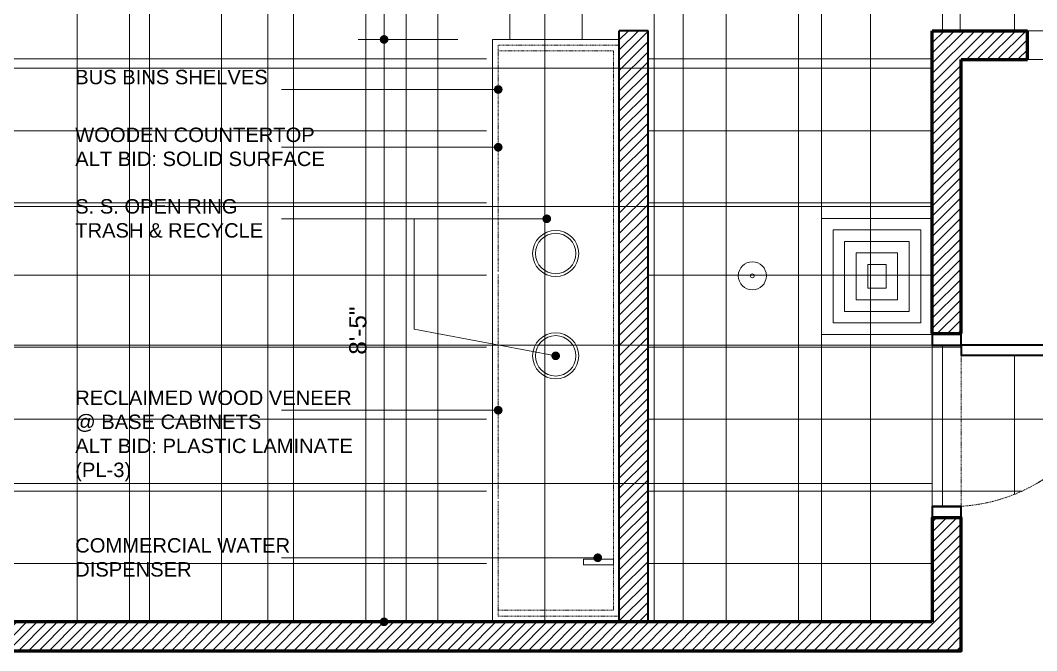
# Model space of a CAD drawing. Extents: x -566 to 72611, y -487 to 32334.
# Drawn here: x 183.2 to 359.4, y -10 to 99.3 of the extents above; entities that cross this region are included whole.
import ezdxf

# ---------------------------------------------------------------- set-up
doc = ezdxf.new("R2010")
doc.units = 0
doc.header["$LTSCALE"] = 0.5
doc.header["$MEASUREMENT"] = 0
doc.linetypes.add('HIDDEN', pattern=[0.375, 0.25, -0.125])
doc.layers.get('0').update_dxf_attribs({"color": 20, "linetype": 'CONTINUOUS'})
doc.layers.get('DEFPOINTS').update_dxf_attribs({"linetype": 'CONTINUOUS', "lineweight": 5})
for name, color, linetype, lineweight in [('Annotations', 40, 'CONTINUOUS', 5), ('ceilling', 141, 'CONTINUOUS', 18), ('Framing', 142, 'CONTINUOUS', 35), ('furniture', 51, 'CONTINUOUS', 20), ('hatch', 253, 'CONTINUOUS', 5), ('light', 141, 'CONTINUOUS', 20), ('projection', 153, 'HIDDEN', 9), ('viewed', 160, 'CONTINUOUS', 13), ('walls', 191, 'CONTINUOUS', 60)]:
    doc.layers.add(name, color=color, linetype=linetype, lineweight=lineweight)
doc.layers.add('floor', color=7, linetype='CONTINUOUS', lineweight=5, true_color=0xcfcfcf)
doc.layers.add('furniture projection', color=7, linetype='HIDDEN', lineweight=5, true_color=0xcfcfcf)
doc.styles.get("Standard").update_dxf_attribs({"font": 'arial.ttf'})
doc.dimstyles.new('Arch96', dxfattribs={"dimscale": 96, "dimtxt": 0.03125, "dimasz": 0.015625, "dimexe": 0.046875, "dimexo": 0.0625, "dimgap": 0.03125, "dimtad": 1, "dimtoh": 1, "dimdec": 4, "dimzin": 3, "dimdsep": 46, "dimlunit": 4, "dimtxsty": 'Standard', "dimblk": 'DOT', "dimcen": 0, "dimdle": 0.046875, "dimclrd": 256, "dimclre": 256, "dimclrt": 256, "dimaunit": 1, "dimadec": 3, "dimazin": 2, "dimtfac": 1, "dimtdec": 4, "dimtmove": 2, "dimatfit": 3, "dimldrblk": 'ARO14', "dimfxl": 1, "dimfrac": 2, "dimlwd": -1, "dimlwe": -1, "dimarcsym": 0})
doc.dimstyles.new('Arch96 IN', dxfattribs={"dimscale": 96, "dimtxt": 0.03125, "dimasz": 0.015625, "dimexe": 0.046875, "dimexo": 0.125, "dimgap": 0.03125, "dimtad": 1, "dimtoh": 1, "dimzin": 3, "dimdsep": 46, "dimtxsty": 'Standard', "dimblk": 'DOT', "dimcen": 0, "dimdle": 0.046875, "dimclrd": 256, "dimclre": 256, "dimclrt": 256, "dimaunit": 1, "dimadec": 3, "dimazin": 2, "dimtfac": 1, "dimtmove": 2, "dimatfit": 3, "dimldrblk": 'ARO14', "dimfxl": 1, "dimfrac": 2, "dimlwd": -1, "dimlwe": -1, "dimarcsym": 0})
pattern_1 = [(45, (243.0277, 267.6315), (-0.8838835, 0.8838835), [])]

# ---------------------------------------------------------------- blocks, each defined once
blk = doc.blocks.new('_Dot')
at = {"color": 0, "linetype": 'ByBlock', "lineweight": -2}
blk.add_line((-0.5, 0), (-1, 0), dxfattribs=at)
at = {"color": 0, "linetype": 'ByBlock', "const_width": 0.5}
blk.add_lwpolyline([(-0.25, 0, 1), (0.25, 0, 1)], format="xyb", close=True, dxfattribs=at)
blk = doc.blocks.new('*D8')
at = {"layer": 'Annotations', "transparency": 16777216}
for p, q in [((266, 106.99), (266, 111.64)), ((287, 109.5), (287, 111.64)), ((267.5, 107.14), (285.5, 107.14))]:
    blk.add_line(p, q, dxfattribs=at)
at = {"layer": 'DEFPOINTS', "color": 0, "transparency": 16777216}
for p in [(287, 107.14), (287, 97.5), (266, 94.99)]:
    blk.add_point(p, dxfattribs=at)
at = {"layer": 'Annotations', "transparency": 16777216, "xscale": 1.5, "yscale": 1.5, "zscale": 1.5, "rotation": 180}
blk.add_blockref('_Dot', (266, 107.14), dxfattribs=at)
at = {"layer": 'Annotations', "transparency": 16777216, "xscale": 1.5, "yscale": 1.5, "zscale": 1.5}
blk.add_blockref('_Dot', (287, 107.14), dxfattribs=at)
at = {"layer": 'Annotations', "transparency": 16777216, "insert": (276.5, 111.68), "char_height": 3, "attachment_point": 5}
blk.add_mtext('21.00', dxfattribs=at)
blk = doc.blocks.new('ARO14')
blk.add_line((0, 0), (-1.02, 0))
at = {"const_width": 0.0625}
blk.add_lwpolyline([(-0.77, 0.47), (0, 0), (-0.77, -0.47)], dxfattribs=at)
blk = doc.blocks.new('*D25')
at = {"layer": 'Annotations', "transparency": 16777216}
for p, q in [((259, 95.99), (241.72, 95.99)), ((246.22, -3.5), (246.22, 94.49)), ((259, -5), (241.72, -5))]:
    blk.add_line(p, q, dxfattribs=at)
at = {"layer": 'DEFPOINTS', "color": 0, "transparency": 16777216}
for p in [(246.22, 95.99), (265, 95.99), (265, -5)]:
    blk.add_point(p, dxfattribs=at)
at = {"layer": 'Annotations', "transparency": 16777216, "xscale": 1.5, "yscale": 1.5, "zscale": 1.5}
for p, rotation in [((246.22, 95.99), 90), ((246.22, -5), 270)]:
    blk.add_blockref('_Dot', p, dxfattribs=dict(at, rotation=rotation))
at = {"layer": 'Annotations', "transparency": 16777216, "insert": (241.69, 45.5), "char_height": 3, "attachment_point": 5, "rotation": 90}
blk.add_mtext('8\'-5"', dxfattribs=at)
blk = doc.blocks.new('*D26')
at = {"layer": 'Annotations', "transparency": 16777216}
for p, q in [((247.47, 165.75), (241.72, 165.75)), ((246.22, 97.49), (246.22, 164.25)), ((259, 95.99), (241.72, 95.99))]:
    blk.add_line(p, q, dxfattribs=at)
at = {"layer": 'DEFPOINTS', "color": 0, "transparency": 16777216}
for p in [(246.22, 165.75), (253.47, 165.75), (265, 95.99)]:
    blk.add_point(p, dxfattribs=at)
at = {"layer": 'Annotations', "transparency": 16777216, "xscale": 1.5, "yscale": 1.5, "zscale": 1.5}
for p, rotation in [((246.22, 165.75), 90), ((246.22, 95.99), 270)]:
    blk.add_blockref('_Dot', p, dxfattribs=dict(at, rotation=rotation))
at = {"layer": 'Annotations', "transparency": 16777216, "insert": (241.67, 130.87), "char_height": 3, "attachment_point": 5, "rotation": 90}
blk.add_mtext('5\'-9 3/4"', dxfattribs=at)

msp = doc.modelspace()

# ---------------------------------------------------------------- hatches: boundary and pattern name
at = {"layer": 'floor'}
h = msp.add_hatch(dxfattribs=at)
h.set_pattern_fill('ANSI37', color=256, scale=100, angle=45)
h.set_pattern_definition([(90, (243.028, 267.632), (-12.5, 9e-16), []), (180, (243.028, 267.632), (-9e-16, -12.5), [])])
h.paths.add_polyline_path([(253.46925, 349.5), (154.11744, 349.5), (154.11744, 348.5), (101.14781, 348.5), (101.14781, 349.5), (0, 349.5), (0, 344.5), (36, 344.5, -0.338357026), (0, 308.66941), (0, 308.5), (0, 173.75), (253.46925, 173.75)])
h.paths.add_polyline_path([(36, 344.5), (0, 344.5), (0, 308.66941, 0.338357026)], flags=17)
h.paths.add_polyline_path([(253.46925, 173.75), (0, 173.75), (0, 173.74997), (0, 169.75), (253.46925, 169.75)])
h.paths.add_polyline_path([(253.46925, 169.75), (0, 169.75), (0, 149.21137), (36, 149.21137, -0.338357026), (0, 113.38078), (0, 113.21137), (0, 29.94998), (0, -5), (253.46925, -5)])
h.paths.add_polyline_path([(36, 149.21137), (0, 149.21137), (0, 113.38078, 0.338357026)], flags=17)
h.paths.add_polyline_path([(575.25, 169.75), (510, 169.75), (474.75, 169.75), (327.5, 169.75), (285.46925, 169.75), (285.46925, 165.75), (253.46925, 165.75), (253.46925, -5), (263.99725, -5), (263.99725, 95.99051), (287, 95.99051), (287, 97.5), (292, 97.5), (292, -5), (341.25, -5), (341.25, 13.02988), (341.25012, 15.02988), (346.24839, 15.02988, 0.361085236), (374.08728, 41.24999), (346.25012, 41.24999), (346.25012, 42.99999), (341.25, 42.99999), (341.25, 44.99999), (341.25, 97.5), (357.75, 97.5), (405.75, 97.5), (575.25, 97.5)])
at = {"layer": 'Framing', "lineweight": 5}
h = msp.add_hatch(dxfattribs=at)
h.set_pattern_fill('ANSI31', color=8, scale=10, style=0)
h.set_pattern_definition(pattern_1)
h.paths.add_polyline_path([(292, 97.5), (287, 97.5), (287, -5), (292, -5)])
at = {"layer": 'hatch'}
h = msp.add_hatch(dxfattribs=at)
h.set_pattern_fill('ANSI31', color=256, scale=10, style=0)
h.set_pattern_definition(pattern_1)
h.paths.add_polyline_path([(341.25, 45), (346.25, 45), (346.25, 92.5), (357.75, 92.5), (357.75, 97.5), (341.25, 97.5)])
h.paths.add_polyline_path([(-5, 149.21137), (0, 149.21137), (0, 173.74997), (-5, 173.74997)])
h = msp.add_hatch(dxfattribs=at)
h.set_pattern_fill('ANSI31', color=256, scale=10, style=0)
h.set_pattern_definition(pattern_1)
h.paths.add_polyline_path([(341.25, -5), (0, -5), (0, 29.94998), (-5, 29.94998), (-5, -10), (346.25, -10), (346.25025, 13.02988), (341.25, 13.02988)])

# ---------------------------------------------------------------- linework, layer by layer
at = {"layer": 'ceilling'}
for p, q in [((202.06343, 169.75), (202.06343, -5)), ((226.06343, 169.75), (226.06343, -5)), ((250.06343, 169.75), (250.06343, -5)), ((274.06343, 169.75), (274.06343, -5)), ((298.06343, 169.75), (298.06343, -5)), ((322.06343, 169.75), (322.06343, -5)), ((346.06343, 169.75), (346.06343, 97.5)), ((0, 91), (341.25006, 91)), ((0, 67), (341.25006, 67)), ((0, 43), (341.25006, 43)), ((341.25006, 43), (341.25012, 15.02988)), ((0, 19), (341.25006, 19))]:
    msp.add_line(p, q, dxfattribs=at)
at = {"layer": 'Framing'}
for p, q in [((287, -5), (287, 97.5)), ((292, 97.5), (287, 97.5)), ((292, -5), (292, 97.5)), ((346.25, 42.99999), (346.25, 45)), ((341.25, 42.99999), (346.25, 42.99999)), ((341.25, 15.02988, 120), (346.25, 15.02988, 120))]:
    msp.add_line(p, q, dxfattribs=at)
at = {"layer": 'Framing', "flags": 128}
for points in [[(346.25012, 42.99999), (346.25, 44.99999), (341.25, 44.99999), (341.25, 42.99999)], [(346.25012, 42.99999), (346.25012, 41.24999), (374.25025, 41.24999), (374.25025, 43.00012)], [(346.25025, 13.02988), (346.25025, 15.02988), (341.25012, 15.02988), (341.25025, 13.02988)]]:
    msp.add_lwpolyline(points, close=True, dxfattribs=at)
at = {"layer": 'Framing'}
msp.add_point((346.25, 15.02988, 120), dxfattribs=at)
at = {"layer": 'furniture'}
for points in [[(287, -5), (287, 95.99051), (264.99725, 95.99051), (264.99725, -5)], [(286, 4.90457), (286, 5.8454), (280.77609, 5.8454), (280.77609, 4.90457)]]:
    msp.add_lwpolyline(points, close=True, dxfattribs=at)
for centre, radius in [((275.96738, 58.87497), 4), ((275.96738, 58.87497), 3.5), ((275.96738, 41.12497), 4), ((275.96738, 41.12497), 3.5)]:
    msp.add_circle(centre, radius, dxfattribs=at)
at = {"layer": 'furniture projection'}
for p, q in [((287, 94.99051), (265.99725, 94.99051)), ((265.99725, 94.99051), (265.99725, 55.73181)), ((286, 93.99051), (265.99725, 93.99051)), ((286, -3), (286, 93.99051)), ((265.99725, 15.9106), (265.99725, -4)), ((265.99725, -3), (286, -3)), ((265.99725, -4), (287, -4))]:
    msp.add_line(p, q, dxfattribs=at)
msp.add_lwpolyline([(265.99725, 55.23181), (265.99725, 16.4106)], dxfattribs=at)
at = {"layer": 'light', "color": 9, "true_color": 0xc9c9c9}
for points in [[(341.25, 64.96249), (322.06343, 64.96249), (322.06343, 44.84233), (341.25, 44.84233)], [(339.25, 62.96249), (324.06343, 62.96249), (324.06343, 46.84233), (339.25, 46.84233)], [(337.25, 60.96249), (326.06343, 60.96249), (326.06343, 48.84233), (337.25, 48.84233)], [(335.25, 58.96249), (328.06343, 58.96249), (328.06343, 50.84233), (335.25, 50.84233)], [(333.25, 56.96249), (330.06343, 56.96249), (330.06343, 52.84233), (333.25, 52.84233)]]:
    msp.add_lwpolyline(points, close=True, dxfattribs=at)
for radius in [2.43618, 0.33629]:
    msp.add_circle((310.06343, 55), radius, dxfattribs=at)
at = {"layer": 'projection', "extrusion": (0, 0, -1)}
for p, q in [((341.25, 42.99999), (341.25012, 15.02988, 120)), ((346.25025, 15.02988, 120), (346.25012, 42.99999))]:
    msp.add_line(p, q, dxfattribs=at)
msp.add_arc((-344.38107, 44.90134, -120), 29.92977, 183.6420132, 266.4195517, dxfattribs=at)
at = {"layer": 'viewed'}
for p, q in [((357.75, 97.5), (405.75, 97.5)), ((357.75, 92.5), (405.75, 92.5))]:
    msp.add_line(p, q, dxfattribs=at)
at = {"layer": 'walls'}
for p, q in [((341.25, 97.5), (357.75, 97.5)), ((341.25, 45), (341.25, 97.5)), ((357.75, 92.5), (357.75, 97.5)), ((346.25, 92.5), (357.75, 92.5)), ((346.25, 45), (346.25, 92.5)), ((341.25, 45), (346.25, 45))]:
    msp.add_line(p, q, dxfattribs=at)
msp.add_lwpolyline([(341.25, -5), (0, -5), (0, 29.94998), (-5, 29.94998), (-5, -10), (346.25, -10), (346.25025, 13.02988), (341.25, 13.02988), (341.25, -5)], dxfattribs=at)

# ---------------------------------------------------------------- texts
at = {"layer": 'Annotations', "char_height": 2.5, "attachment_point": 1}
for s, insert in [('BUS BINS SHELVES', (192.67638, 90.72027, 34)), ('{\\f@Arial Unicode MS|b0|i0|c0|p34;WOODEN COUNTERTOP\\PALT BID: SOLID SURFACE}', (192.67638, 80.70329, 34)), ('S. S. OPEN RING\\PTRASH & RECYCLE', (192.67638, 68.29849, 34)), ('{\\f@Arial Unicode MS|b0|i0|c0|p34;RECLAIMED WOOD VENEER @ BASE CABINETS\\PALT BID: PLASTIC LAMINATE (PL-3)}', (192.67638, 35.10564, 34)), ('COMMERCIAL WATER DISPENSER', (192.67638, 9.51653, 34))]:
    msp.add_mtext_dynamic_manual_height_columns(s, width=49.0944694, gutter_width=12.5, heights=[0], dxfattribs=dict(at, insert=insert))

# ---------------------------------------------------------------- dimensions: what is measured, and where the dimension line sits
at = {"layer": 'Annotations'}
for base, p1, p2, picture, middle in [((246.21758, 165.75), (264.99725, 95.99051), (253.46925, 165.75), '*D26', (241.6654, 130.87025)), ((246.21758, 95.99051), (264.99725, -5), (264.99725, 95.99051), '*D25', (241.68586, 45.49525))]:
    dim = msp.add_linear_dim(base=base, p1=p1, p2=p2, angle=90, dimstyle='Arch96', dxfattribs=at)
    dim.commit()
    dim.dimension.update_dxf_attribs({"geometry": picture, "text_midpoint": middle})
dim = msp.add_linear_dim(base=(287, 107.14436), p1=(265.99725, 94.99051), p2=(287, 97.5), dimstyle='Arch96 IN', dxfattribs=at)
dim.commit()
dim.dimension.update_dxf_attribs({"geometry": '*D8', "text_midpoint": (276.49863, 111.67608)})

# ---------------------------------------------------------------- leaders
for points in [[(266.00402, 87.31391), (228.45493, 87.31391)], [(266.00402, 77.29693), (228.45493, 77.29693)], [(274.41907, 64.89213), (228.45493, 64.89213)], [(275.96738, 41.12497), (251.43621, 45.7765), (251.437, 64.89213)], [(266.00402, 31.69928), (228.45493, 31.69928)], [(283.2601, 6.11016), (228.45493, 6.11016)]]:
    msp.add_leader(points, dimstyle='Arch96', override={"dimtad": 0, "dimldrblk": 'Dot'}, dxfattribs=at)

doc.saveas('drawing.dxf')
